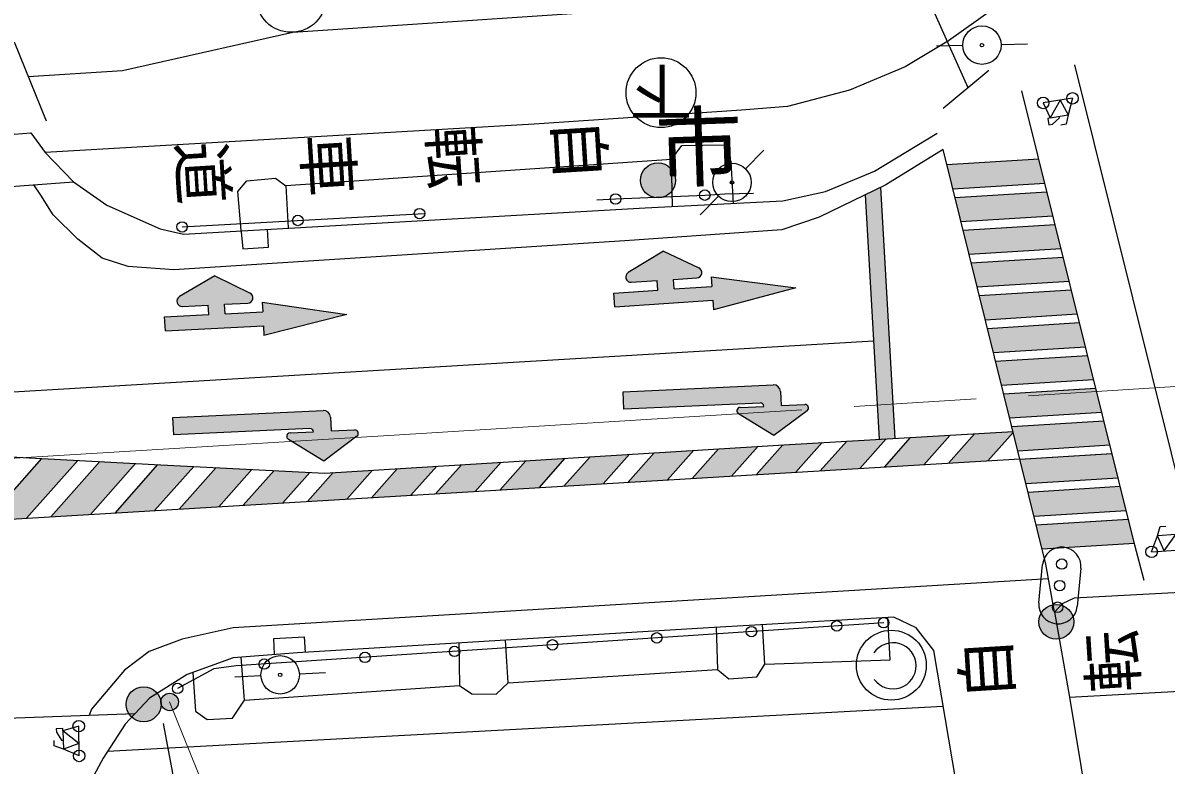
# Model space of a CAD drawing. Units: millimetres, scale not verified. Extents: x 40000 to 2497683, y 20000 to 1480199.
# Drawn here: x 306181 to 338898, y 297216 to 318469 of the extents above; entities that cross this region are included whole.
import ezdxf
from ezdxf.enums import TextEntityAlignment as Align

# ---------------------------------------------------------------- set-up
doc = ezdxf.new("R2010")
doc.units = ezdxf.units.MM
doc.header["$LTSCALE"] = 1000
doc.linetypes.add('CHAIN', pattern=[18.5, 12, -1.5, 3.5, -1.5])
for name, color, linetype, lineweight in [('M-BGD', 7, 'Continuous', 25), ('M-BGD-EXST', 7, 'Continuous', 25), ('M-BMK', 2, 'CHAIN', 13), ('M-BMK-OTRS', 5, 'Continuous', 25), ('M-STR-HTXT', 7, 'Continuous', 13), ('M-STR-STRC', 7, 'Continuous', 25)]:
    doc.layers.add(name, color=color, linetype=linetype, lineweight=lineweight)
doc.styles.add('@ＭＳ ゴシック', font='')
doc.styles.add('ＭＳ ゴシック', font='')
doc.styles.get('@ＭＳ ゴシック').set_extended_font_data('@MS Gothic')
doc.styles.get('ＭＳ ゴシック').set_extended_font_data('MS Gothic')

msp = doc.modelspace()

# ---------------------------------------------------------------- hatches: boundary and pattern name
at = {"layer": 'M-BGD'}
for points in [[(333677, 317833, 0.41421), (333626, 317881, 0.41421)], [(313594, 299803, 0.41421), (313541, 299851, 0.41421)]]:
    msp.add_hatch(color=256, dxfattribs=at).paths.add_polyline_path(points)
h = msp.add_hatch(color=256, dxfattribs=at)
edge = h.paths.add_edge_path()
edge.add_ellipse((326474, 313900), major_axis=(25.4, -43.1), ratio=1, start_angle=104.7781, end_angle=-75.2219)
at = {"layer": 'M-BGD-EXST'}
msp.add_hatch(color=256, dxfattribs=at).paths.add_polyline_path([(310631, 299025, 0.41421), (310381, 299275, 0.41421), (310131, 299025, 1)])
at = {"layer": 'M-STR-STRC'}
for points in [[(323857, 313958, 1), (324857, 313958, 0.41421), (324357, 314458, 0.41421)], [(335254, 314573), (332623, 314409), (332794, 313718), (335426, 313882)], [(331136, 306572), (330687, 306546), (330286, 313546), (330725, 313758)], [(335487, 313635), (332855, 313471), (333026, 312781), (335659, 312945)], [(335720, 312698), (333088, 312534), (333259, 311843), (335892, 312007)], [(325877, 311197), (325896, 310923), (324819, 310850), (324800, 311124), (325469, 311169, 0.77336), (325523, 311455), (324512, 311932), (323505, 311321, 0.78564), (323593, 311043), (324335, 311093), (324353, 310818), (323091, 310733), (323118, 310336), (325923, 310526), (325941, 310252), (328301, 310886)], [(335953, 311761), (333320, 311597), (333491, 310906), (336125, 311070)], [(313031, 310467), (313045, 310192), (311967, 310137), (311953, 310412), (312622, 310446, 0.77336), (312681, 310731), (311678, 311224), (310661, 310630, 0.78564), (310744, 310350), (311487, 310388), (311501, 310114), (310238, 310049), (310258, 309652), (313065, 309795), (313079, 309521), (315449, 310116)], [(336186, 310823), (333552, 310659), (333724, 309969), (336358, 310133)], [(336419, 309886), (333785, 309722), (333956, 309031), (336591, 309195)], [(336652, 308949), (334017, 308785), (334188, 308094), (336824, 308258)], [(323383, 307404), (323360, 307904), (327656, 308102), (327663, 308103), (327670, 308103), (327676, 308102), (327683, 308102), (327690, 308101), (327697, 308100), (327704, 308099), (327711, 308097), (327718, 308096), (327724, 308094), (327728, 308092), (327731, 308091), (327734, 308090), (327738, 308089), (327741, 308088), (327744, 308086), (327747, 308085), (327750, 308083), (327754, 308082), (327757, 308080), (327760, 308079), (327763, 308077), (327766, 308075), (327769, 308073), (327772, 308072), (327775, 308070), (327778, 308068), (327781, 308066), (327783, 308064), (327786, 308062), (327789, 308060), (327792, 308057), (327794, 308055), (327797, 308053), (327800, 308050), (327802, 308048), (327805, 308046), (327807, 308043), (327810, 308041), (327812, 308038), (327814, 308036), (327817, 308033), (327819, 308030), (327821, 308028), (327823, 308025), (327825, 308022), (327827, 308019), (327829, 308016), (327831, 308013), (327833, 308011), (327835, 308008), (327837, 308005), (327839, 308002), (327842, 307995), (327845, 307989), (327848, 307983), (327851, 307976), (327853, 307970), (327855, 307963), (327857, 307957), (327859, 307950), (327861, 307943), (327862, 307936), (327863, 307929), (327864, 307922), (327864, 307915), (327883, 307514), (328561, 307544), (328566, 307544), (328572, 307544), (328577, 307543), (328582, 307542), (328587, 307541), (328592, 307540), (328595, 307539), (328599, 307537), (328602, 307536), (328605, 307535), (328608, 307533), (328611, 307531), (328614, 307530), (328617, 307528), (328620, 307526), (328623, 307524), (328626, 307522), (328628, 307519), (328631, 307517), (328634, 307515), (328636, 307512), (328638, 307509), (328640, 307507), (328643, 307504), (328645, 307501), (328647, 307498), (328648, 307495), (328650, 307492), (328653, 307488), (328655, 307483), (328657, 307478), (328658, 307473), (328660, 307468), (328661, 307463), (328662, 307458), (328662, 307453), (328663, 307447), (328663, 307442), (328662, 307435), (328661, 307428), (328660, 307420), (328657, 307411), (328652, 307400), (328640, 307381), (328624, 307365), (327673, 306652), (326660, 307274), (326657, 307276), (326655, 307278), (326652, 307280), (326649, 307282), (326646, 307284), (326644, 307287), (326641, 307289), (326639, 307292), (326637, 307294), (326635, 307297), (326633, 307300), (326631, 307303), (326629, 307306), (326625, 307312), (326623, 307316), (326621, 307321), (326619, 307326), (326618, 307331), (326616, 307336), (326615, 307341), (326615, 307347), (326614, 307352), (326614, 307357), (326614, 307362), (326614, 307369), (326615, 307376), (326617, 307385), (326621, 307395), (326627, 307407), (326640, 307425), (326656, 307439), (326664, 307445), (326672, 307449), (326679, 307452), (326685, 307454), (326692, 307456), (326697, 307457), (326702, 307457), (326707, 307458), (327383, 307493), (327383, 307498), (327382, 307503), (327381, 307508), (327380, 307513), (327378, 307518), (327376, 307523), (327374, 307528), (327371, 307533), (327370, 307536), (327368, 307539), (327366, 307541), (327364, 307544), (327362, 307547), (327360, 307550), (327357, 307552), (327355, 307555), (327352, 307557), (327350, 307560), (327347, 307562), (327344, 307564), (327342, 307566), (327339, 307568), (327336, 307570), (327333, 307572), (327330, 307573), (327327, 307575), (327323, 307576), (327320, 307578), (327317, 307579), (327312, 307581), (327307, 307582), (327302, 307583), (327297, 307584), (327291, 307584), (327286, 307585), (327281, 307585)], [(334421, 307157), (334250, 307847), (336881, 308011), (337056, 307321)], [(310501, 306674), (310477, 307174), (314773, 307373), (314780, 307373), (314787, 307373), (314794, 307373), (314801, 307372), (314808, 307371), (314815, 307370), (314821, 307369), (314828, 307368), (314835, 307366), (314842, 307364), (314845, 307363), (314848, 307362), (314852, 307360), (314855, 307359), (314858, 307358), (314861, 307357), (314865, 307355), (314868, 307354), (314871, 307352), (314874, 307351), (314877, 307349), (314880, 307347), (314883, 307346), (314886, 307344), (314889, 307342), (314892, 307340), (314895, 307338), (314898, 307336), (314901, 307334), (314903, 307332), (314906, 307330), (314909, 307328), (314912, 307325), (314914, 307323), (314917, 307321), (314919, 307318), (314922, 307316), (314924, 307313), (314927, 307311), (314929, 307308), (314932, 307306), (314934, 307303), (314936, 307301), (314938, 307298), (314940, 307295), (314943, 307292), (314945, 307289), (314947, 307287), (314949, 307284), (314950, 307281), (314952, 307278), (314954, 307275), (314956, 307272), (314959, 307266), (314962, 307259), (314965, 307253), (314968, 307247), (314970, 307240), (314973, 307234), (314975, 307227), (314976, 307220), (314978, 307213), (314979, 307206), (314980, 307200), (314981, 307193), (314982, 307186), (315000, 306784), (315678, 306814), (315684, 306814), (315689, 306814), (315694, 306813), (315699, 306812), (315704, 306811), (315709, 306810), (315713, 306809), (315716, 306808), (315719, 306806), (315722, 306805), (315726, 306803), (315729, 306802), (315732, 306800), (315735, 306798), (315737, 306796), (315740, 306794), (315743, 306792), (315746, 306790), (315748, 306787), (315751, 306785), (315753, 306782), (315756, 306780), (315758, 306777), (315760, 306774), (315762, 306771), (315764, 306769), (315766, 306766), (315767, 306763), (315770, 306758), (315772, 306753), (315774, 306748), (315776, 306743), (315777, 306738), (315778, 306733), (315779, 306728), (315780, 306723), (315780, 306718), (315780, 306712), (315780, 306705), (315779, 306698), (315777, 306690), (315774, 306682), (315770, 306670), (315757, 306651), (315741, 306635), (314790, 305922), (313778, 306544), (313775, 306546), (313772, 306548), (313769, 306550), (313766, 306552), (313764, 306554), (313761, 306557), (313759, 306559), (313756, 306562), (313754, 306565), (313752, 306567), (313750, 306570), (313748, 306573), (313746, 306576), (313743, 306582), (313740, 306587), (313738, 306591), (313736, 306596), (313735, 306601), (313734, 306606), (313733, 306612), (313732, 306617), (313731, 306622), (313731, 306627), (313731, 306632), (313732, 306639), (313733, 306646), (313735, 306655), (313738, 306665), (313744, 306677), (313757, 306696), (313773, 306710), (313782, 306715), (313789, 306719), (313796, 306722), (313802, 306724), (313809, 306726), (313814, 306727), (313820, 306728), (313825, 306728), (314501, 306763), (314500, 306768), (314499, 306773), (314498, 306778), (314497, 306784), (314495, 306788), (314493, 306793), (314491, 306798), (314489, 306803), (314487, 306806), (314485, 306809), (314483, 306812), (314481, 306815), (314479, 306817), (314477, 306820), (314475, 306823), (314472, 306825), (314470, 306828), (314467, 306830), (314464, 306832), (314462, 306834), (314459, 306836), (314456, 306838), (314453, 306840), (314450, 306842), (314447, 306844), (314444, 306845), (314441, 306847), (314437, 306848), (314434, 306849), (314429, 306851), (314424, 306852), (314419, 306853), (314414, 306854), (314409, 306855), (314403, 306855), (314398, 306855)], [(337118, 307074), (334482, 306910), (334653, 306219), (337289, 306383)], [(332714, 306662), (331587, 306598), (330836, 305751), (331965, 305818)], [(334523, 306743), (334518, 306766), (333418, 306703), (332671, 305860), (333800, 305928)], [(327219, 306344), (326088, 306274), (325332, 305422), (326461, 305489)], [(329053, 306453), (327953, 306390), (327926, 306388), (327167, 305531), (328296, 305599)], [(330883, 306557), (329757, 306493), (329002, 305641), (330131, 305708)], [(307749, 305941), (306728, 305995), (305151, 304216), (306280, 304284)], [(321704, 306002), (320572, 305932), (319828, 305093), (320957, 305160)], [(323542, 306116), (322411, 306046), (321663, 305203), (322792, 305270)], [(325381, 306230), (324249, 306160), (323497, 305312), (324627, 305380)], [(337351, 306137), (334714, 305973), (334886, 305282), (337522, 305446)], [(309408, 305853), (308387, 305907), (306985, 304326), (308114, 304393)], [(311070, 305766), (310128, 305814), (310047, 305819), (308820, 304435), (309949, 304503)], [(312732, 305682), (311709, 305734), (310655, 304545), (311784, 304612)], [(314395, 305598), (313372, 305650), (312489, 304655), (313618, 304722)], [(316188, 305660), (315056, 305590), (314324, 304764), (315453, 304832)], [(318026, 305774), (316895, 305704), (316159, 304874), (317288, 304941)], [(319865, 305888), (318734, 305818), (317993, 304983), (319122, 305051)], [(337584, 305199), (334947, 305035), (335118, 304344), (337755, 304509)], [(337817, 304262), (335179, 304098), (335350, 303407), (337988, 303571)], [(335253, 301319, 1), (336253, 301319, 0.41421), (335753, 301819, 0.41421)], [(309135, 298958, 1), (310135, 298958, 0.41421), (309635, 299458, 0.41421)]]:
    msp.add_hatch(color=256, dxfattribs=at).paths.add_polyline_path(points)

# ---------------------------------------------------------------- linework, layer by layer
at = {"layer": 'M-BGD'}
for p, q in [((313910, 318199), (331974, 319417)), ((331974, 319417), (333227, 316618)), ((309032, 317103), (313910, 318199)), ((305936, 317930), (306852, 315660)), ((333078, 317817), (332328, 317797)), ((334177, 317846), (334927, 317866)), ((306337, 316936), (309032, 317103)), ((332521, 316030), (333828, 317119)), ((326861, 314291), (327388, 314824)), ((324743, 314553), (313702, 313801)), ((326088, 313508), (325561, 312975)), ((310739, 312626), (317663, 313015)), ((336136, 299166), (355019, 300187)), ((312994, 299771), (312246, 299730)), ((314093, 299831), (314842, 299871)), ((320065, 299574), (326061, 299954)), ((312519, 299077), (318676, 299497)), ((308605, 297617), (332520, 298902))]:
    msp.add_line(p, q, dxfattribs=at)
for points in [[(336154, 335989), (336760, 325795), (336673, 324148), (336421, 322651), (335898, 321512), (334729, 319748), (333888, 318822), (332669, 317957), (331426, 317212), (329841, 316541), (328066, 316076), (326742, 315965), (320816, 315571), (306819, 314758)], [(306405, 315322), (306819, 314758), (307629, 313917), (308587, 313253), (310108, 312567), (310773, 312422), (323985, 313169), (327932, 313371), (329151, 313645), (330556, 314220), (332350, 315314)], [(324775, 313210), (324743, 314553), (325042, 314955), (326249, 314981), (326444, 314501), (326505, 313298)], [(312425, 312521), (312331, 313637), (312590, 313947), (313409, 314025), (313702, 313801), (313770, 312596)], [(322604, 313398), (323143, 313426), (325696, 313537), (326270, 313572), (327091, 313594)], [(312428, 312484), (312478, 312000), (313210, 312051), (313182, 312563)], [(356481, 297301), (356269, 298083), (355551, 299544), (354487, 300830), (353556, 301570), (352217, 302198), (350959, 302576), (350043, 302735), (336267, 301997), (335925, 301839), (335704, 301591)], [(333909, 281267), (333001, 296040), (332250, 300502), (331740, 301148), (331104, 301452), (325800, 301151), (314042, 300430), (312199, 300288), (310887, 299809), (309802, 299137), (309108, 298391), (308476, 297418), (307809, 296177), (307438, 295084), (307372, 294374)], [(327411, 300109), (330998, 300227), (330929, 301442)], [(335704, 301591), (336136, 299166), (336625, 296158)], [(330815, 301293), (312281, 300055), (311646, 299974), (310609, 299413)], [(326020, 301164), (326061, 299954), (326379, 299691), (327186, 299745), (327411, 300109), (327347, 301239)], [(313377, 300379), (313366, 300838), (314232, 300889), (314259, 300443)], [(318659, 300713), (318676, 299497), (319026, 299256), (319724, 299248), (320065, 299574), (319991, 300795)], [(311049, 299868), (311123, 298759), (311456, 298527), (312178, 298565), (312519, 299077), (312425, 300305)]]:
    msp.add_lwpolyline(points, dxfattribs=at)
for centre, radius in [((313857, 319198), 1000), ((333627, 317831), 550), ((333627, 317831), 50), ((326474, 313900), 550), ((326474, 313900), 50), ((323143, 313426), 150), ((325696, 313537), 150), ((317532, 313008), 150), ((314050, 312812), 150), ((310739, 312626), 150), ((329471, 301203), 150), ((330815, 301293), 150), ((324322, 300859), 150), ((327032, 301040), 150), ((331035, 300077), 1000), ((321336, 300660), 150), ((313544, 299801), 550), ((315972, 300301), 150), ((318535, 300473), 150), ((313088, 300109), 150), ((313544, 299801), 50), ((310609, 299413), 150)]:
    msp.add_circle(centre, radius, dxfattribs=at)
msp.add_arc((331081, 300059), 661, 216.1491, 145.3398, dxfattribs=at)
at = {"layer": 'M-BGD-EXST'}
for centre, radius in [((324443, 316470), 1000), ((310381, 299025), 250)]:
    msp.add_circle(centre, radius, dxfattribs=at)
at = {"layer": 'M-BMK'}
msp.add_lwpolyline([(60328, 291273), (74309, 292015), (158924, 297056), (172179, 297867), (193090, 299120), (220209, 300785), (254912, 302950), (286789, 304850), (316499, 306642), (367187, 309802), (403949, 311682)], dxfattribs=at)
at = {"layer": 'M-BMK-OTRS'}
msp.add_line((314700, 274165), (310209, 298407), dxfattribs=at)
at = {"layer": 'M-STR-HTXT'}
msp.add_line((317898, 280423), (310381, 299025), dxfattribs=at)
at = {"layer": 'M-STR-STRC'}
for p, q in [((335866, 316252), (335577, 315748)), ((335866, 316252), (336098, 315835)), ((301428, 314892), (306405, 315322)), ((332623, 314409), (335254, 314573)), ((299617, 313333), (307629, 313917)), ((332794, 313718), (335426, 313882)), ((330286, 313546), (330687, 306546)), ((330725, 313758), (331136, 306572)), ((332855, 313471), (335487, 313635)), ((332855, 313471), (335486, 313635)), ((333026, 312781), (335658, 312945)), ((333088, 312534), (335719, 312698)), ((333088, 312534), (335719, 312698)), ((324512, 311932), (323505, 311321)), ((324512, 311932), (325523, 311455)), ((333259, 311843), (335890, 312007)), ((333320, 311597), (335952, 311761)), ((333320, 311597), (335951, 311761)), ((311678, 311224), (310661, 310630)), ((311678, 311224), (312681, 310731)), ((324800, 311124), (325469, 311169)), ((325877, 311197), (325896, 310923)), ((325877, 311197), (328301, 310886)), ((323091, 310733), (324353, 310818)), ((323593, 311043), (324335, 311093)), ((324353, 310818), (324335, 311093)), ((324819, 310850), (324800, 311124)), ((324819, 310850), (325896, 310923)), ((328301, 310886), (325941, 310252)), ((333491, 310906), (336123, 311070)), ((333552, 310659), (336184, 310823)), ((333552, 310659), (336184, 310823)), ((323118, 310336), (323091, 310733)), ((323118, 310336), (325923, 310526)), ((325923, 310526), (325941, 310252)), ((310744, 310350), (311487, 310388)), ((311501, 310114), (311487, 310388)), ((311953, 310412), (312622, 310446)), ((311967, 310137), (311953, 310412)), ((311967, 310137), (313045, 310192)), ((313031, 310467), (313045, 310192)), ((313031, 310467), (315449, 310116)), ((310238, 310049), (311501, 310114)), ((310258, 309652), (310238, 310049)), ((315449, 310116), (313079, 309521)), ((333724, 309969), (336355, 310133)), ((333785, 309722), (336417, 309886)), ((333785, 309722), (336416, 309886)), ((310258, 309652), (313065, 309795)), ((313065, 309795), (313079, 309521)), ((330527, 309352), (305740, 307881)), ((333956, 309031), (336588, 309195)), ((334017, 308785), (336649, 308949)), ((334017, 308785), (336648, 308949)), ((334188, 308094), (336820, 308258)), ((323360, 307904), (327656, 308102)), ((323383, 307404), (323360, 307904)), ((327865, 307912), (327883, 307514)), ((334250, 307847), (336885, 308011)), ((334250, 307847), (336881, 308011)), ((327279, 307584), (323383, 307404)), ((327883, 307514), (328558, 307544)), ((310477, 307174), (314773, 307373)), ((327673, 306652), (326662, 307273)), ((326709, 307458), (327384, 307489)), ((328623, 307364), (327673, 306652)), ((334421, 307157), (337056, 307321)), ((310501, 306674), (310477, 307174)), ((314982, 307182), (315000, 306784)), ((334482, 306910), (337114, 307074)), ((334482, 306910), (337118, 307074)), ((314396, 306855), (310501, 306674)), ((313827, 306728), (314501, 306759)), ((315740, 306634), (314790, 305922)), ((315000, 306784), (315675, 306814)), ((330836, 305751), (331587, 306598)), ((331965, 305818), (332714, 306662)), ((331965, 305818), (332714, 306662)), ((332671, 305860), (333418, 306703)), ((333800, 305928), (334523, 306743)), ((314790, 305922), (313779, 306543)), ((325332, 305422), (326088, 306274)), ((326461, 305489), (327219, 306344)), ((326461, 305489), (327219, 306344)), ((327167, 305531), (327926, 306388)), ((328296, 305599), (329053, 306453)), ((329002, 305641), (329757, 306493)), ((330131, 305708), (330883, 306557)), ((334653, 306219), (337289, 306383)), ((305151, 304216), (306728, 305995)), ((306280, 304284), (307749, 305941)), ((319828, 305093), (320572, 305932)), ((320957, 305160), (321704, 306002)), ((321663, 305203), (322411, 306046)), ((322792, 305270), (323542, 306116)), ((323497, 305312), (324249, 306160)), ((324627, 305380), (325381, 306230)), ((334714, 305973), (337346, 306137)), ((334714, 305973), (337351, 306137)), ((306985, 304326), (308387, 305907)), ((308114, 304393), (309408, 305853)), ((308114, 304393), (309408, 305853)), ((308820, 304435), (310047, 305819)), ((309949, 304503), (311070, 305766)), ((310655, 304545), (311709, 305734)), ((311784, 304612), (312732, 305682)), ((311784, 304612), (312732, 305682)), ((312489, 304655), (313372, 305650)), ((313618, 304722), (314395, 305598)), ((314324, 304764), (315056, 305590)), ((315453, 304832), (316188, 305660)), ((315453, 304832), (316188, 305660)), ((315453, 304832), (316188, 305660)), ((316159, 304874), (316895, 305704)), ((317288, 304941), (318026, 305774)), ((317993, 304983), (318734, 305818)), ((319122, 305051), (319865, 305888)), ((319122, 305051), (319861, 305883)), ((334886, 305282), (337522, 305446)), ((334947, 305035), (337579, 305199)), ((334947, 305035), (337584, 305199)), ((335118, 304344), (337755, 304509)), ((335179, 304098), (337811, 304262)), ((335179, 304098), (337817, 304262)), ((338841, 303348), (338647, 303783)), ((338841, 303348), (339174, 303824)), ((335350, 303407), (337988, 303571)), ((335258, 301864), (335363, 302959)), ((336458, 302854), (336353, 301759)), ((299746, 298340), (309395, 298699)), ((307786, 297838), (307329, 298197)), ((307786, 297838), (307340, 297669))]:
    msp.add_line(p, q, dxfattribs=at)
for points in [[(339905, 302760), (339602, 303920), (336287, 317264)], [(338268, 302505), (338003, 303512), (334769, 316523)], [(336220, 316308), (335380, 316175), (335577, 315748), (336098, 315835)], [(336220, 316308), (336098, 315835), (336037, 315565), (335882, 315541)], [(335577, 315748), (335515, 315734), (335543, 315551), (335644, 315568), (335843, 315749), (335836, 315791)], [(332515, 314843), (330877, 313832), (328964, 312908), (327903, 312538), (323408, 312231), (310505, 311398), (309198, 311493), (308451, 311734), (307751, 312271), (307048, 312968), (306691, 313536), (306499, 313835)], [(335704, 301591), (335459, 302971), (332515, 314843)], [(180967, 300231), (290217, 306874), (310128, 305814), (314826, 305576), (327953, 306390), (334518, 306766)], [(181010, 299553), (223826, 302123), (229144, 302417), (237537, 302206), (256265, 301368), (264388, 301706), (293693, 303532), (334712, 305982)], [(338483, 303323), (338647, 303783), (338731, 304047), (338888, 304057)], [(338483, 303323), (339332, 303381), (339174, 303824), (338647, 303783)], [(335533, 302552), (312195, 301144), (310737, 300821), (309797, 300474), (309091, 299934), (308146, 298818), (308077, 298650)], [(307329, 298197), (307324, 298260), (307138, 298259), (307141, 298156), (307291, 297933), (307334, 297934)], [(307790, 297480), (307780, 298331), (307329, 298197), (307340, 297669)], [(307790, 297480), (307340, 297669), (307081, 297767), (307080, 297924)]]:
    msp.add_lwpolyline(points, dxfattribs=at)
for centre, radius in [((336220, 316308), 165), ((335380, 316175), 165), ((324357, 313958), 500), ((338483, 303323), 165), ((335911, 302973), 150), ((335852, 302356), 150), ((335753, 301319), 500), ((335793, 301738), 150), ((309635, 298958), 500), ((307780, 298331), 165), ((307790, 297480), 165)]:
    msp.add_circle(centre, radius, dxfattribs=at)
for centre, radius, start, end in [((323583, 311192), 150, 121.2496, 273.8682), ((325459, 311319), 150, 273.8682, 64.7364), ((310737, 310500), 150, 120.3032, 272.9218), ((312614, 310596), 150, 272.9218, 63.79), ((327665, 307903), 200, 2.6499, 92.6499), ((327284, 307485), 100, 2.6499, 92.6499), ((328563, 307444), 100, 306.8656, 92.5814), ((314782, 307173), 200, 2.6499, 92.6499), ((326714, 307358), 100, 92.6499, 238.4341), ((313831, 306628), 100, 92.6499, 238.4341), ((314401, 306755), 100, 2.6499, 92.6499), ((315680, 306714), 100, 306.8656, 92.5814), ((335911, 302907), 550, 84.5294, 174.5294), ((335911, 302907), 550, 354.5294, 84.5294), ((335806, 301812), 550, 174.5294, 264.5294), ((335806, 301812), 550, 264.5294, 354.5294)]:
    msp.add_arc(centre, radius, start, end, dxfattribs=at)

# ---------------------------------------------------------------- texts
at = {"layer": 'M-BGD-EXST', "style": 'ＭＳ ゴシック'}
msp.add_text('下', height=1320, rotation=180, dxfattribs=at).set_placement((324443, 316470), align=Align.MIDDLE_CENTER)
msp.add_text('市', height=1833, rotation=1.975, dxfattribs=at).set_placement((324337, 313399), align=Align.BOTTOM_LEFT)
at = {"layer": 'M-STR-STRC', "style": '@ＭＳ ゴシック'}
for rotation, p in [(183.559, (322959, 315980)), (3.559, (332910, 298826))]:
    msp.add_text('自\u3000転\u3000車\u3000道', height=1320, rotation=rotation, dxfattribs=at).set_placement(p, align=Align.BOTTOM_LEFT)

doc.saveas('drawing.dxf')
